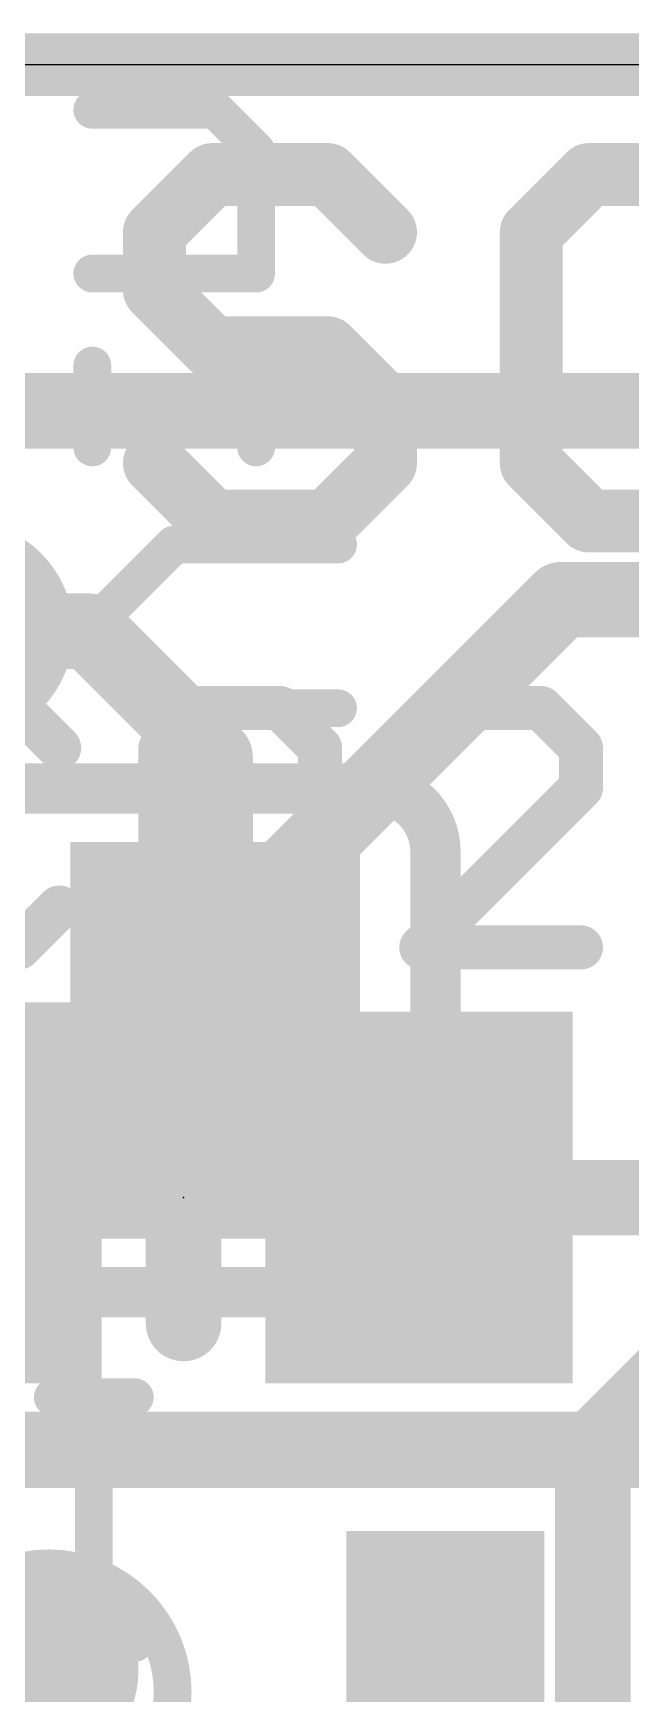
# Model space of a CAD drawing. Extents: x -0.1 to 34.1, y -8.2 to 23.
# Drawn here: x 8.54 to 10.95, y 16.29 to 22.99 of the extents above; entities that cross this region are included whole.
import ezdxf

# ---------------------------------------------------------------- set-up
doc = ezdxf.new("R2010")
doc.units = 0
for name, color, linetype in [('1', 12, 'CONTINUOUS'), ('16', 5, 'CONTINUOUS'), ('18', 110, 'CONTINUOUS'), ('20', 53, 'CONTINUOUS'), ('21', 40, 'CONTINUOUS'), ('22', 6, 'CONTINUOUS'), ('23', 40, 'CONTINUOUS')]:
    doc.layers.add(name, color=color, linetype=linetype)

# ---------------------------------------------------------------- blocks, each defined once
blk = doc.blocks.new('RECT')
blk.add_solid([(-0.5, -0.5), (0.5, -0.5), (-0.5, 0.5), (0.5, 0.5)])
blk = doc.blocks.new('ROUNDV')
at = {"const_width": 0.5}
blk.add_lwpolyline([(0, -0.25, 1), (0, 0.25, 1), (0, -0.25)], format="xyb", dxfattribs=at)

msp = doc.modelspace()

# ---------------------------------------------------------------- linework, layer by layer
at = {"layer": '1'}
for points, const_width in [([(0, 22.86), (25.4, 22.86)], 0.254), ([(13.716, 21.463), (7.62, 21.463)], 0.3048), ([(10.094, 18.288), (11.049, 18.288)], 0.3048), ([(11.049, 18.288), (11.43, 17.907)], 0.3048)]:
    msp.add_lwpolyline(points, dxfattribs=dict(at, const_width=const_width))
at = {"layer": '1', "const_width": 0.1524}
for points in [[(10.094, 18.3642, 1), (10.094, 18.2118)], [(11.1029, 18.3419, 1), (10.9951, 18.2341)]]:
    msp.add_lwpolyline(points, format="xyb", dxfattribs=at)
at = {"layer": '16'}
for points, const_width in [([(0, 22.86), (25.4, 22.86)], 0.254), ([(9.271, 19.304), (10.668, 20.701)], 0.3048), ([(10.668, 20.701), (17.907, 20.701)], 0.3048), ([(8.255, 20.574), (8.763, 20.574)], 0.3048), ([(9.271, 20.066), (8.763, 20.574)], 0.3048), ([(9.271, 20.066), (9.271, 19.304)], 0.3048), ([(9.271, 18.923), (9.271, 19.304)], 0.3048), ([(8.382, 18.923), (8.763, 18.923)], 0.3048), ([(10.795, 17.272), (11.43, 17.907)], 0.3048), ([(8.382, 17.272), (10.795, 17.272)], 0.3048), ([(10.795, 7.62), (10.795, 17.272)], 0.3048)]:
    msp.add_lwpolyline(points, dxfattribs=dict(at, const_width=const_width))
at = {"layer": '16', "const_width": 0.1524}
for points in [[(10.668, 20.7772, 1), (10.668, 20.6248)], [(10.7219, 20.6471, 1), (10.6141, 20.7549)], [(8.8169, 20.6279, 1), (8.7091, 20.5201)], [(8.763, 20.4978, 1), (8.763, 20.6502)], [(9.3472, 20.066, 1), (9.1948, 20.066)], [(9.2171, 20.0121, 1), (9.3249, 20.1199)], [(9.3472, 19.304, 1), (9.1948, 19.304)], [(9.2171, 19.3579, 1), (9.3249, 19.2501)], [(9.1948, 19.304, 1), (9.3472, 19.304)], [(8.763, 18.8468, 1), (8.763, 18.9992)], [(9.1948, 18.923, 1), (9.3472, 18.923)], [(10.8712, 17.272, 1), (10.7188, 17.272)], [(10.795, 17.1958, 1), (10.795, 17.3482)], [(10.7411, 17.3259, 1), (10.8489, 17.2181)]]:
    msp.add_lwpolyline(points, format="xyb", dxfattribs=at)
at = {"layer": '20'}
msp.add_line((22.86, 22.86), (2.54, 22.86), dxfattribs=at)
at = {"layer": '21'}
for points, const_width in [([(9.2595, 22.4167), (9.0265, 22.1837)], 0.254), ([(9.7256, 22.4167), (9.2595, 22.4167)], 0.254), ([(9.9586, 22.1837), (9.7256, 22.4167)], 0.254), ([(10.7797, 22.4167), (10.5467, 22.1837)], 0.254), ([(11.2458, 22.4167), (10.7797, 22.4167)], 0.254), ([(9.0265, 22.1837), (9.0265, 21.9506)], 0.254), ([(10.5467, 22.1837), (10.5467, 21.2515)], 0.254), ([(9.0265, 21.9506), (9.2595, 21.7176)], 0.254), ([(9.2595, 21.7176), (9.7256, 21.7176)], 0.254), ([(9.7256, 21.7176), (9.9586, 21.4846)], 0.254), ([(9.9586, 21.4846), (9.9586, 21.2515)], 0.254), ([(9.2595, 21.0185), (9.0265, 21.2515)], 0.254), ([(9.9586, 21.2515), (9.7256, 21.0185)], 0.254), ([(10.5467, 21.2515), (10.7797, 21.0185)], 0.254), ([(9.7256, 21.0185), (9.2595, 21.0185)], 0.254), ([(10.7797, 21.0185), (11.2458, 21.0185)], 0.254), ([(8.4812, 20.2637), (8.1591, 20.2637)], 0.1778), ([(8.6422, 20.1027), (8.4812, 20.2637)], 0.1778), ([(9.2116, 20.2637), (9.0506, 20.1027)], 0.1778), ([(9.5336, 20.2637), (9.2116, 20.2637)], 0.1778), ([(9.6946, 20.1027), (9.5336, 20.2637)], 0.1778), ([(10.2641, 20.2637), (10.1031, 20.1027)], 0.1778), ([(10.5861, 20.2637), (10.2641, 20.2637)], 0.1778), ([(10.7471, 20.1027), (10.5861, 20.2637)], 0.1778), ([(9.0506, 20.1027), (9.0506, 19.4587)], 0.1778), ([(9.6946, 19.4587), (9.6946, 20.1027)], 0.1778), ([(10.7471, 19.9417), (10.7471, 20.1027)], 0.1778), ([(10.1031, 19.2977), (10.7471, 19.9417)], 0.1778), ([(8.4812, 19.2977), (8.6422, 19.4587)], 0.1778), ([(9.0506, 19.4587), (9.2116, 19.2977)], 0.1778), ([(9.5336, 19.2977), (9.6946, 19.4587)], 0.1778), ([(8.1591, 19.2977), (8.4812, 19.2977)], 0.1778), ([(9.2116, 19.2977), (9.5336, 19.2977)], 0.1778), ([(10.7471, 19.2977), (10.1031, 19.2977)], 0.1778), ([(9.144, 17.78), (9.144, 18.796)], 0.3048), ([(7.7, 17.192), (17.7, 17.192)], 0.1524)]:
    msp.add_lwpolyline(points, dxfattribs=dict(at, const_width=const_width))
for points, const_width in [([(9.2595, 22.4802, 1), (9.2595, 22.3532)], 0.127), ([(9.3044, 22.3718, 1), (9.2146, 22.4616)], 0.127), ([(9.7705, 22.4616, 1), (9.6806, 22.3718)], 0.127), ([(9.7256, 22.3532, 1), (9.7256, 22.4802)], 0.127), ([(10.7797, 22.4802, 1), (10.7797, 22.3532)], 0.127), ([(10.8246, 22.3718, 1), (10.7348, 22.4616)], 0.127), ([(9.09, 22.1837, 1), (8.963, 22.1837)], 0.127), ([(8.9816, 22.2286, 1), (9.0714, 22.1388)], 0.127), ([(9.9137, 22.1388, 1), (10.0035, 22.2286)], 0.127), ([(10.6102, 22.1837, 1), (10.4832, 22.1837)], 0.127), ([(10.5018, 22.2286, 1), (10.5916, 22.1388)], 0.127), ([(9.0714, 21.9955, 1), (8.9816, 21.9057)], 0.127), ([(8.963, 21.9506, 1), (9.09, 21.9506)], 0.127), ([(9.2595, 21.7811, 1), (9.2595, 21.6541)], 0.127), ([(9.2146, 21.6727, 1), (9.3044, 21.7625)], 0.127), ([(9.7705, 21.7625, 1), (9.6806, 21.6727)], 0.127), ([(9.7256, 21.6541, 1), (9.7256, 21.7811)], 0.127), ([(10.0221, 21.4846, 1), (9.8951, 21.4846)], 0.127), ([(9.9137, 21.4397, 1), (10.0035, 21.5295)], 0.127), ([(9.0714, 21.2964, 1), (8.9816, 21.2066)], 0.127), ([(10.0035, 21.2066, 1), (9.9137, 21.2964)], 0.127), ([(10.5916, 21.2964, 1), (10.5018, 21.2066)], 0.127), ([(9.8951, 21.2515, 1), (10.0221, 21.2515)], 0.127), ([(10.4832, 21.2515, 1), (10.6102, 21.2515)], 0.127), ([(9.2595, 21.082, 1), (9.2595, 20.955)], 0.127), ([(9.2146, 20.9736, 1), (9.3044, 21.0634)], 0.127), ([(9.6806, 21.0634, 1), (9.7705, 20.9736)], 0.127), ([(9.7256, 20.955, 1), (9.7256, 21.082)], 0.127), ([(10.7797, 21.082, 1), (10.7797, 20.955)], 0.127), ([(10.7348, 20.9736, 1), (10.8246, 21.0634)], 0.127), ([(8.5126, 20.2951, 1), (8.4497, 20.2322)], 0.0889), ([(8.4812, 20.2192, 1), (8.4812, 20.3081)], 0.0889), ([(9.2116, 20.3081, 1), (9.2116, 20.2192)], 0.0889), ([(9.243, 20.2322, 1), (9.1802, 20.2951)], 0.0889), ([(9.565, 20.2951, 1), (9.5022, 20.2322)], 0.0889), ([(9.5336, 20.2192, 1), (9.5336, 20.3081)], 0.0889), ([(10.2641, 20.3081, 1), (10.2641, 20.2192)], 0.0889), ([(10.2955, 20.2322, 1), (10.2326, 20.2951)], 0.0889), ([(10.6175, 20.2951, 1), (10.5546, 20.2322)], 0.0889), ([(10.5861, 20.2192, 1), (10.5861, 20.3081)], 0.0889), ([(8.6107, 20.0712, 1), (8.6736, 20.1341)], 0.0889), ([(9.0192, 20.1341, 1), (9.082, 20.0712)], 0.0889), ([(9.0951, 20.1027, 1), (9.0062, 20.1027)], 0.0889), ([(9.7391, 20.1027, 1), (9.6502, 20.1027)], 0.0889), ([(9.6632, 20.0712, 1), (9.726, 20.1341)], 0.0889), ([(10.0716, 20.1341, 1), (10.1345, 20.0712)], 0.0889), ([(10.7915, 20.1027, 1), (10.7026, 20.1027)], 0.0889), ([(10.7156, 20.0712, 1), (10.7785, 20.1341)], 0.0889), ([(10.7026, 19.9417, 1), (10.7915, 19.9417)], 0.0889), ([(10.7785, 19.9102, 1), (10.7156, 19.9731)], 0.0889), ([(8.6736, 19.4272, 1), (8.6107, 19.4901)], 0.0889), ([(9.082, 19.4901, 1), (9.0192, 19.4272)], 0.0889), ([(9.0062, 19.4587, 1), (9.0951, 19.4587)], 0.0889), ([(9.6502, 19.4587, 1), (9.7391, 19.4587)], 0.0889), ([(9.726, 19.4272, 1), (9.6632, 19.4901)], 0.0889), ([(8.4497, 19.3291, 1), (8.5126, 19.2662)], 0.0889), ([(8.4812, 19.2532, 1), (8.4812, 19.3421)], 0.0889), ([(9.2116, 19.3421, 1), (9.2116, 19.2532)], 0.0889), ([(9.1802, 19.2662, 1), (9.243, 19.3291)], 0.0889), ([(9.5022, 19.3291, 1), (9.565, 19.2662)], 0.0889), ([(9.5336, 19.2532, 1), (9.5336, 19.3421)], 0.0889), ([(10.0716, 19.3291, 1), (10.1345, 19.2662)], 0.0889), ([(10.1031, 19.3421, 1), (10.1031, 19.2532)], 0.0889), ([(10.7471, 19.2532, 1), (10.7471, 19.3421)], 0.0889), ([(9.2202, 18.796, 1), (9.0678, 18.796)], 0.1524), ([(9.0678, 17.78, 1), (9.2202, 17.78)], 0.1524), ([(8.6, 15.792, 1), (8.6, 16.792, 1), (8.6, 15.792)], 0.1524)]:
    msp.add_lwpolyline(points, format="xyb", dxfattribs=dict(at, const_width=const_width))
at = {"layer": '22'}
for points, const_width in [([(9.2714, 22.678), (8.7757, 22.678)], 0.1524), ([(9.4367, 22.5127), (9.2714, 22.678)], 0.1524), ([(9.4367, 22.017), (9.4367, 22.5127)], 0.1524), ([(8.7757, 22.017), (9.4367, 22.017)], 0.1524), ([(8.7757, 21.3154), (8.7757, 21.6459)], 0.1524), ([(9.4367, 21.4806), (8.7757, 21.4806)], 0.1524), ([(9.4367, 21.3154), (9.4367, 21.4806)], 0.1524), ([(9.9324, 21.4806), (9.7671, 21.4806)], 0.1524), ([(8.7757, 20.5934), (9.1062, 20.9239)], 0.1524), ([(9.1062, 20.9239), (9.7671, 20.9239)], 0.1524), ([(9.1062, 20.2629), (8.7757, 20.5934)], 0.1524), ([(9.7671, 20.2629), (9.1062, 20.2629)], 0.1524), ([(9.906, 19.939), (5.842, 19.939)], 0.2032), ([(10.16, 19.685), (10.16, 18.161)], 0.2032), ([(5.842, 17.907), (9.906, 17.907)], 0.2032), ([(8.9471, 17.4824), (8.6166, 17.4824)], 0.1524), ([(8.7818, 16.491), (8.7818, 17.4824)], 0.1524), ([(8.9471, 16.491), (8.6166, 16.491)], 0.1524)]:
    msp.add_lwpolyline(points, dxfattribs=dict(at, const_width=const_width))
for points, const_width in [([(8.7757, 22.7161, 1), (8.7757, 22.6399)], 0.0762), ([(9.2984, 22.7049, 1), (9.2445, 22.651)], 0.0762), ([(9.2714, 22.6399, 1), (9.2714, 22.7161)], 0.0762), ([(9.4748, 22.5127, 1), (9.3986, 22.5127)], 0.0762), ([(9.4097, 22.4858, 1), (9.4636, 22.5397)], 0.0762), ([(8.7757, 22.0551, 1), (8.7757, 21.9789)], 0.0762), ([(9.3986, 22.017, 1), (9.4748, 22.017)], 0.0762), ([(9.4367, 21.9789, 1), (9.4367, 22.0551)], 0.0762), ([(8.8138, 21.6459, 1), (8.7376, 21.6459)], 0.0762), ([(8.7757, 21.5187, 1), (8.7757, 21.4425)], 0.0762), ([(9.4748, 21.4806, 1), (9.3986, 21.4806)], 0.0762), ([(9.4367, 21.4425, 1), (9.4367, 21.5187)], 0.0762), ([(9.7671, 21.5187, 1), (9.7671, 21.4425)], 0.0762), ([(9.9324, 21.4425, 1), (9.9324, 21.5187)], 0.0762), ([(8.7376, 21.3154, 1), (8.8138, 21.3154)], 0.0762), ([(9.3986, 21.3154, 1), (9.4748, 21.3154)], 0.0762), ([(9.1062, 20.962, 1), (9.1062, 20.8858)], 0.0762), ([(9.1331, 20.8969, 1), (9.0792, 20.9508)], 0.0762), ([(9.7671, 20.8858, 1), (9.7671, 20.962)], 0.0762), ([(8.8026, 20.6203, 1), (8.7488, 20.5665)], 0.0762), ([(8.7488, 20.6203, 1), (8.8026, 20.5665)], 0.0762), ([(9.1062, 20.301, 1), (9.1062, 20.2248)], 0.0762), ([(9.0792, 20.236, 1), (9.1331, 20.2899)], 0.0762), ([(9.7671, 20.2248, 1), (9.7671, 20.301)], 0.0762), ([(10.16, 19.685, 0.4142), (9.906, 19.939)], 0.2032), ([(9.906, 19.9898, 1), (9.906, 19.8882)], 0.1016), ([(9.906, 19.8882, 1), (9.906, 19.9898)], 0.1016), ([(10.2108, 19.685, 1), (10.1092, 19.685)], 0.1016), ([(10.1092, 19.685, 1), (10.2108, 19.685)], 0.1016), ([(9.906, 17.907, 0.4142), (10.16, 18.161)], 0.2032), ([(10.2108, 18.161, 1), (10.1092, 18.161)], 0.1016), ([(10.1092, 18.161, 1), (10.2108, 18.161)], 0.1016), ([(9.906, 17.9578, 1), (9.906, 17.8562)], 0.1016), ([(9.906, 17.8562, 1), (9.906, 17.9578)], 0.1016), ([(8.6166, 17.5205, 1), (8.6166, 17.4443)], 0.0762), ([(8.8199, 17.4824, 1), (8.7437, 17.4824)], 0.0762), ([(8.9471, 17.4443, 1), (8.9471, 17.5205)], 0.0762), ([(8.6166, 16.5291, 1), (8.6166, 16.4529)], 0.0762), ([(8.9471, 16.4529, 1), (8.9471, 16.5291)], 0.0762), ([(8.7437, 16.491, 1), (8.8199, 16.491)], 0.0762)]:
    msp.add_lwpolyline(points, format="xyb", dxfattribs=dict(at, const_width=const_width))
at = {"layer": '23'}
msp.add_point((9.144, 18.288), dxfattribs=at)

# ---------------------------------------------------------------- block references
at = {"layer": '1', "yscale": 1.5, "rotation": 180}
for p, xscale in [((8.194, 18.288), 1.24), ((10.094, 18.288), 1.24), ((10.2, 16.192), 0.8)]:
    msp.add_blockref('RECT', p, dxfattribs=dict(at, xscale=xscale))
at = {"layer": '16', "xscale": 1.1684, "yscale": 1.6002}
msp.add_blockref('RECT', (9.271, 18.923), dxfattribs=at)
at = {"layer": '18'}
for p, xscale, yscale in [((8.255, 20.574), 0.889, 0.889), ((8.255, 20.574), 0.889, 0.889), ((8.509, 16.383), 0.9064, 0.9064), ((8.509, 16.383), 0.9064, 0.9064)]:
    msp.add_blockref('ROUNDV', p, dxfattribs=dict(at, xscale=xscale, yscale=yscale))

doc.saveas('drawing.dxf')
